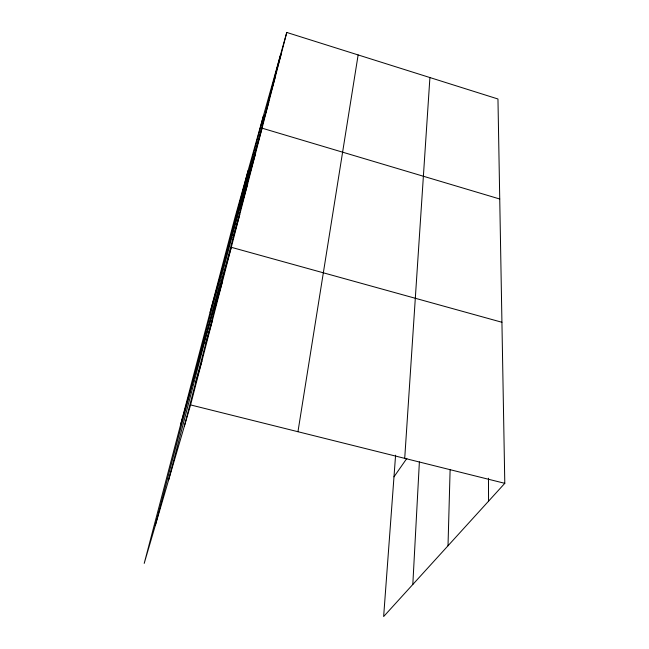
<?xml version="1.0" encoding="UTF-8"?>
<svg xmlns="http://www.w3.org/2000/svg" width="649" height="649" viewBox="0 0 649 649"><rect width="100%" height="100%" fill="white"/><g stroke="black" fill="none" stroke-linecap="round" stroke-linejoin="round"><path stroke-width="0.97" d="M448.013 545.768L450.114 469.787M412.813 584.473L419.384 461.901M404.716 458.356L429.914 77.555M395.59 455.168L383.64 616.55L504.792 483.327L497.961 98.989L286.769 32.45L234.946 217.65L144.208 563.389L190.587 404.927L286.769 32.45M297.956 431.723L358.134 54.938M168.699 479.716L263.429 115.855M184.3 426.409L280.254 55.717M155.265 525.617L248.137 170.509M274.559 77.718L281.122 54.313M268.54 100.976L275.144 77.474M262.164 125.622L268.8 102.047M210.089 312.356L262.05 128.169L499.738 199M248.413 178.751L255.089 155.135M240.99 207.42L247.667 183.862M233.08 237.964L239.757 214.519M180.69 424.365L231.287 247.301L501.928 322.269M215.614 305.444L222.209 282.453M205.928 342.85L212.458 320.225M195.519 383.056L201.944 360.933M393.992 476.82L406.866 458.381M190.587 404.927L504.792 483.327M488.462 478.208L488.559 501.182"/></g></svg>
